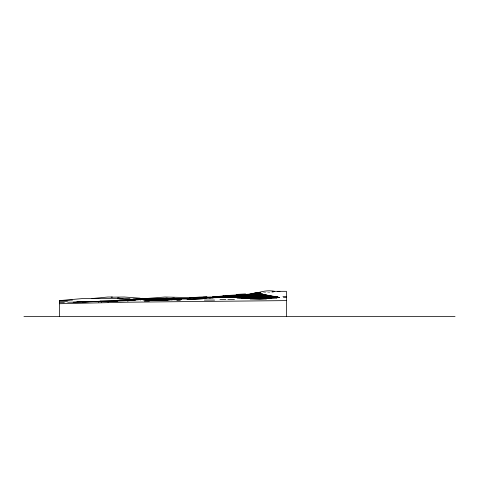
<?xml version="1.0" encoding="UTF-8"?>
<svg xmlns="http://www.w3.org/2000/svg" width="479" height="479" viewBox="0 0 479 479"><rect width="100%" height="100%" fill="white"/><g stroke="black" fill="none" stroke-linecap="round" stroke-linejoin="round"><path stroke-width="0.36" stroke-dasharray="2.4 1.8" d="M263.414 292.795L273.383 292.346"/><path stroke-width="0.72" d="M159.345 299.764L159.675 299.764L155.244 299.207M150.4 299.591L153.573 299.177M158.106 299.668L158.142 299.513A2.85 1.79 -90 0 0 157.148 299.513L157.166 299.662A2.694 1.694 -90 0 1 158.106 299.668L158.304 299.513A2.85 1.79 -90 0 0 157.298 299.507L157.334 299.662A2.7 1.694 90 0 1 158.28 299.662M169.752 299.118L171.704 299.064M171.716 298.926L170.823 298.764M195.067 298.555L173.757 298.555L176.218 298.698L175.482 298.788M150.095 299.453L152.226 299.207A10.31 0.485 -1.6 0 0 154.19 299.076L154.472 299.07M150.49 299.417L150.538 299.417A4.55 0.383 89.8 0 0 150.238 299.333L150.244 299.483A4.401 0.371 89.8 0 1 150.472 299.561L150.693 299.411A4.556 0.383 89.8 0 0 150.442 299.327L150.46 299.477A4.407 0.371 89.8 0 1 150.687 299.555L150.484 299.531M159.938 299.387L160.579 299.399L159.291 299.501M158.567 299.291L159.872 299.273L157.717 299.249M160.776 298.627L161.154 298.716M165.818 298.662L168.59 298.627M161.303 298.968L164.231 299.004M149.442 299.98L146.879 300.016L150.071 300.016M249.9 293.831L260.66 292.346L257.474 292.861C262.983 291.076 268.791 290.172 274.545 291.322M257.582 292.885L259.648 292.346L257.474 292.861M181.475 298.555L179.182 298.8M167.746 299.842L167.321 299.866M167.584 299.854L167.991 299.83L167.285 299.836M164.507 300.141L162.902 300.381M164.74 300.094L160.393 300.351M164.453 300.225L165.261 300.094M148.25 299.674L150.43 299.597M150.825 299.591L149.903 299.656M171.207 299.758L168.093 299.668L169.889 299.459M161.381 298.555L162.195 298.609M238.805 297.531L238.805 297.01L213.909 297.01L206.509 297.531M162.621 300.363L163.782 300.165M163.375 300.411L164.548 300.243M156.663 298.824L154.609 299.04M166.931 298.555L167.542 298.555M155.238 298.98L152.855 299.04L154.998 299.004M160.094 299.519L160.531 299.495M172.165 298.639L175.476 298.381L173.751 298.297L174.266 298.309M150.149 300.333L150.55 300.417M155.813 300.273L155.412 300.189M155.579 300.393L153.418 300.602M156.106 300.363L157.669 300.153L155.01 300.088M156.483 300.357L158.429 300.249M156.034 299.118L156.789 299.082L156.31 299.058M156.663 300.477L157.819 300.333M167.303 299.07L166.872 299.141L167.201 299.201M157.405 300.453L158.561 300.309M159.639 300.375L163.165 300.099M59.492 316.535L59.492 300.608L82.747 298.555L130.037 298.555M108.511 301.62L128.067 300.608L156.471 298.387L140.119 298.555M176.17 299.07L178.936 298.83M176.344 299.07L177.469 298.926M111.152 297.19L124.342 297.022L140.113 298.183M147.873 300.225L149.149 300.099M167.027 298.435L168.093 298.429M167.536 298.399L163.477 298.285M166.68 298.201L164.692 298.267M145.867 299.609L145.526 299.656L146.334 299.692M246.272 298.555L246.272 298.046L241.009 298.1L259.732 299.016L279.455 297.417L200.839 297.531M154.328 300.555L155.136 300.519M148.73 299.752L149.292 299.752L147.772 299.686M242.925 297.01L242.925 296.495L217.658 296.519L212.251 297.01L277.7 297.01M175.098 299.112L175.637 299.07M155.316 299.704L159.016 299.758M236.171 294.447L245.577 293.938M181.206 299.543L178.757 299.662M169.368 299.549L168.524 299.668M171.057 298.746L169.829 298.782M175.787 298.77L176.601 298.698L175.787 298.621M180.924 298.68L180.194 298.734M154.765 299.046L154.298 299.07A10.478 0.491 -1.6 0 1 152.346 299.213L154.46 299.13M160.908 298.555L162.585 298.453M154.454 299.992L154.046 300.022L154.753 300.07M72.491 300.094L59.492 300.608M149.55 299.07L156.13 298.555M151.502 299.07L157.477 298.656M143.496 299.716L147.191 299.411M164.135 299.638L164.83 299.585M147.754 299.213L142.365 299.656L147.724 300.267M152.639 299.62L157.447 299.656M158.399 299.591L158.974 299.465L158.142 299.291M178.721 298.842L179.403 298.794M91.932 298.555L107.847 297.022L112.415 297.022M89.208 301.68L82.807 302.195L112.182 300.608L129.45 300.608M155.37 298.986L155.861 298.944A10.466 0.539 0.7 0 0 156.819 298.83M147.706 299.225L149.717 299.07M147.143 299.423L156.184 298.764M158.315 299.8L157.555 299.842M277.778 291.495L279.964 291.322M163.237 298.824L164.345 298.764M150.55 300.303L149.424 300.387M166.009 299.225L166.441 299.171L165.548 299.07M158.016 300.105L154.849 300.333M168.327 299.285L167.895 299.339L168.351 299.387M223.382 297.531L207.281 297.866L205.347 297.543M157.435 299.201L158.465 299.165L157.884 299.165M198.569 298.046L205.467 297.531L193.133 298.046L206.383 297.531M126.725 299.585L140.305 298.68M174.105 298.309C176.583 298.465 168.512 298.71 171.943 298.71M96.387 301.351L92.824 301.632L96.866 301.632M143.203 299.734L145.131 299.734M165.944 300.094L170.045 299.728M180.02 299.614L181.523 299.465L178.954 299.261M165.806 299.585L168.979 299.417M167.087 299.519L167.854 299.519M204.79 298.555L187.044 299.585L203.144 298.746M169.123 299.543L171.859 299.68L171.841 298.297M204.617 298.651L206.09 298.555M146.209 299.585L148.059 299.513A5.778 0.359 -1 0 0 149.813 299.465L150.645 299.429A5.778 0.359 -1 0 0 152.418 299.315L155.891 299.124M155.711 298.74L156.322 298.704M228.13 295.986L228.13 295.471L268.707 295.471L259.75 293.543L228.585 295.429L217.688 296.495L274.635 296.495L279.455 297.417M175.003 298.998L178.002 298.89M159.447 298.555L157.387 298.645M158.806 298.465L159.435 298.423M149.37 299.686L150.592 299.704L150.005 299.722M155.723 300.303L153.382 300.387M170.781 298.722L171.362 298.728M155.855 299.722L156.166 299.794M149.268 300.094L148.676 300.159L149.185 300.201M150.244 300.303L151.113 300.273M166.848 299.07L164.135 298.896L167.351 299.07M165.351 299.219L167.602 299.219M169.41 299.758L178.613 299.465L176.996 299.339M73.167 302.195L83.711 301.68M154.699 300.117L155.184 300.105M142.353 298.639L156.471 298.387M149.065 300.094L156.855 299.956M154.849 299.962L154.477 300.058M154.717 299.98L155.16 299.962M157.423 299.65L156.591 299.692L157.082 299.758M157.95 299.609L159.226 299.399M157.621 299.848L158.094 299.836L157.399 299.776M157.938 299.926L159.729 299.866L156.681 299.926M159.782 299.986L158.908 299.98M159.256 298.441L160.992 298.363M159.166 298.555L159.806 298.531M150.879 300.273L156.399 300.225M156.052 298.555L158.914 298.453M168.985 299.369L169.368 299.351L166.872 299.387M154.801 300.123L153.286 300.165M148.706 299.71L150.202 299.698M59.492 303.734L127.941 302.195L286.442 300.608M153.807 300.387L154.304 300.369M156.627 300.375L166.482 300.094M160.884 298.375L161.944 298.327M159.705 298.549L161.273 298.483M191.768 297.531L207.036 297.01L189.642 297.531M166.339 299.345L159.555 299.285M165.56 299.902L166.931 299.842L157.729 299.794M166.464 299.86L165.255 299.902L165.878 299.92M176.464 299.632L178.224 299.507L177.128 299.369M159.693 300.231L160.896 300.183M149.49 299.836L146.311 299.896L147.61 299.824M168.44 299.393L169.602 299.357M154.172 300.584L160.184 300.369M161.884 298.345L163.489 298.291M161.213 298.495L165.566 298.399M156.507 299.776L156.166 299.77M165.674 299.782L170.219 299.716M166.973 299.872L167.458 299.866M149.059 299.794L149.556 299.776M165.459 299.824L166.854 299.842M179.026 299.668L177.122 299.704M153.711 299.171L155.376 299.112M171.165 298.704L171.716 298.722M174.368 298.585L173.703 298.615L174.272 298.662M175.128 298.794L175.673 298.812M166.949 298.555L171.859 298.986M173.572 298.986L176.116 298.812L173.518 298.986L173.47 298.297M148.849 299.752L148.262 299.734M158.735 300.255L159.878 300.219M147.173 300.094L153.633 299.932M150.131 300.052L142.946 299.74M168.632 299.381L167.512 299.345L169.368 299.249L167.925 299.249M152.526 300.213L155.082 300.171M154.669 300.387L151.663 300.435M152.172 300.453L157.046 300.351M165.8 299.896L167.075 299.878M226.208 297.531L234.081 297.375L240.362 298.046M159.489 299.345C158.747 299.962 159.741 300.141 159.705 299.471M153.519 300.596L155.687 300.507M200.21 297.273L186.02 297.531L164.92 297.022L145.658 298.555L142.191 298.321M203.198 297.214L210.664 297.076M150.304 299.591L156.435 299.62M165.033 299.579L166.177 299.561M159.004 300.243L157.992 300.261M166.417 299.543L160.465 299.07M157.334 299.662L156.914 299.65L157.298 299.746M166.578 299.549L169.434 299.525M177.308 299.71L174.266 299.728M152.394 300.177L153.322 300.159M150.358 300.471L152.633 300.435L150.885 300.441M174.805 299.674L175.625 299.662M153.723 300.578L149.699 300.483M149.987 300.213L152.454 300.171M148.023 299.74L146.275 299.752M145.359 299.752L145.382 299.752A11.7 0.449 -0.6 0 1 148.28 299.842L148.592 299.848M156.771 299.944L158.07 299.944M150.041 300.207L149.352 300.213M172.087 298.986L169.117 299.118L169.889 299.207M173.153 299.686L170.997 299.698M171.099 299.77L174.422 299.674M155.058 299.974L155.465 299.968M244.039 297.016L239.141 297.01L239.141 297.531M277.784 297.531L277.784 297.022L270.324 297.016M147.269 299.692L145.49 299.746A11.933 0.461 -0.6 0 1 148.454 299.836L148.891 299.86M168.201 299.818L169.003 299.806M272.054 291.322L286.442 291.322L286.442 316.535M282.951 296.495L286.442 296.495M270.234 296.501L273.713 296.495L273.713 297.01M283.418 297.531L286.442 297.531M205.467 298.046L213.137 298.046M236.991 298.046L276.904 298.046M172.65 298.166L174.057 298.166M173.47 298.471L173.518 298.986M167.315 298.573L172.488 298.555M241.667 298.555L271.012 298.555M152.813 298.68L155.376 298.68M167.512 298.633L170.069 298.633M175.08 298.698L176.218 298.698M160.722 298.776L166.554 298.782M175.027 298.758L176.027 298.758M160.914 298.842L163.668 298.776L163.237 298.674M163.8 298.848L166.363 298.848M167.512 298.89L170.267 298.89M170.626 298.83L171.817 298.896M174.979 298.89L175.835 298.824M163.992 298.914L166.554 298.896L166.159 298.728M169.758 298.986L176.949 298.986M152.406 299.07L133.276 299.07L133.276 299.585M152.813 299.064L155.376 299.064M171.865 299.07L156.124 298.788M175.08 299.016L191.295 299.07M250.248 299.07L266.402 299.07M163.543 299.136L171.674 299.136M159.555 299.249L159.232 299.261L166.494 299.279M167.895 299.249L169.368 299.249M159.483 299.423L166.441 299.459M168.47 299.441L171.638 299.68M146.137 299.585L125.833 299.585L114.002 300.608L114.002 301.117M159.705 299.537L166.111 299.585M167.895 299.573L169.368 299.573M219.969 299.585L225.819 299.585M227.884 299.585L234.453 299.585M146.879 299.656L149.442 299.656M156.651 299.71L155.316 299.716M168.482 299.68L177.338 299.68M158.232 299.812L159.794 299.818M135.695 300.094L119.481 300.094L119.481 300.608M146.879 300.04L155.525 300.094M204.365 300.094L214.562 300.094M149.592 300.207L149.053 300.213M157.729 300.435L166.758 300.435L166.758 299.794M151.412 300.608L153.1 300.608M176.847 300.608L180.355 300.608M117.738 301.117L100.069 301.117L100.069 301.632M144.371 301.117L149.376 301.117M59.492 301.68L67.419 301.68M76.963 301.68L109.637 301.632M67.725 302.195L84.555 302.195M59.492 302.71L64.348 302.71M23.95 316.535L455.05 316.535M160.058 299.818L157.968 299.794M155.412 299.962L158.777 299.956M160.052 300.381L163.099 300.393M159.758 300.405L163.513 300.417M150.364 299.65L151.603 299.65L150.987 299.662M167.925 299.812L168.398 299.806M150.244 300.435L151.119 300.423M176.769 299.195L177.565 299.201M176.643 299.213L178.122 299.237M165.447 299.243L159.657 298.926M161.477 298.609L160.339 298.639L161.459 298.746M163.513 298.854L162.579 298.812M174.811 298.555L175.673 298.579M158.633 299.812L159.321 299.848L159.375 299.279M155.897 299.962L156.471 299.974M147.52 300.046L147.053 300.034M161.716 298.573L163.129 298.627M156.1 299.836L156.992 299.842M158.621 299.938L159.776 300.016M160.208 298.956L158.309 298.902M165.614 299.932L166.62 299.938M160.507 298.938L162.938 299.07M173.859 298.645L174.548 298.662M167.327 299.237L168.117 299.231M145.712 299.734L144.359 299.746M165.315 299.86L166.243 299.866M163.129 298.848L161.716 298.782M164.584 299.016L163.495 299.034L164.584 299.177M149.795 300.423L150.304 300.411M178.062 299.213L180.499 299.321M274.635 297.01L274.635 296.495L269.024 295.531L267.384 295.471L267.384 295.986M157.669 299.764L158.16 299.782M164.602 298.812L166.123 298.896M155.795 299.147L157.292 299.219M156.364 299.147L157.992 299.237M166.291 299.944L167.183 299.968M164.489 298.992L165.351 299.052M150.292 300.537L151.101 300.561M166.608 298.183L166.931 298.219M160.758 299.058L164.998 299.471M169.722 298.74L170.105 298.764M162.579 298.627L165.56 298.573M164.153 298.782L164.698 298.782M166.83 298.195L168.015 298.291M167.991 298.411L170.189 298.555L167.8 298.261M180.822 299.399L181.134 299.471M165.8 298.405L167.985 298.555M161.267 298.752L161.818 298.77M148.909 300.195L148.496 300.171M150.939 300.567L151.663 300.608M147.544 300.273L150.035 300.441M122.941 298.555L117.559 298.046L122.181 298.555M163.644 299.112L163.111 299.016M164.04 298.734L163.608 298.633L166.009 298.633M167.895 298.555L168.41 298.651M147.215 300.129L148.089 300.255M170.069 298.806L166.872 298.95L167.201 299.046M277.281 297.01L277.281 297.531M276.161 297.704L276.161 298.046M271.934 296.058L271.934 296.495M271.473 296.495L271.473 295.986L222.711 295.986L222.711 296.495M270.497 298.046L270.497 298.555M270.15 295.986L270.15 296.495M269.797 298.249L269.797 298.555M269.024 295.531L269.024 295.986M266.492 295.01L266.492 295.471M266.096 295.471L266.096 294.962L237.225 294.962L237.225 295.471M264.103 294.495L264.103 294.962M263.965 294.962L263.965 294.447L246.296 294.447L246.296 294.962M262.223 293.938L262.223 294.447M262.193 294.447L262.193 293.938L256.552 293.938L256.552 294.447M261.498 294.962L261.498 295.471M259.816 294.447L259.816 294.962M258.277 294.447L258.277 294.962M257.906 294.447L257.906 294.962M256.756 293.938L256.756 294.447M254.271 294.962L254.271 295.471M250.487 295.471L250.487 295.986M246.703 295.986L246.703 296.495M242.709 297.531L242.709 298.046M228.196 295.471L228.196 295.986M223.573 295.986L223.573 296.495M218.945 296.495L218.945 297.01M217.286 296.537L217.286 297.01M213.909 297.01L213.909 297.531M211.383 297.094L211.383 297.531M210.7 297.531L210.7 298.046M209.359 297.531L209.359 298.046M206.706 297.531L206.706 298.046M174.811 298.986L174.835 298.297L171.524 298.297L171.524 298.986M174.751 298.297L174.751 298.986M174.691 298.297L174.691 298.986M174.578 298.297L174.578 298.986M174.482 298.297L174.482 298.986M174.314 298.297L174.314 298.986M174.194 298.297L174.194 298.986M173.991 298.297L173.991 298.986M173.847 298.297L173.847 298.986M173.003 298.986L173.003 299.68M172.997 298.297L172.943 299.68M172.548 298.297L172.548 298.986M172.302 298.297L172.302 298.986M172.153 298.297L172.153 298.986M171.955 298.297L171.955 298.986M171.626 298.297L171.698 298.986M166.381 299.279L166.381 299.794M165.974 299.794L165.974 300.435M165.626 299.537L165.602 299.279M161.74 299.345L161.74 299.794M161.698 299.279L161.698 299.794M159.794 299.285L159.776 299.722M159.597 299.411L159.615 299.812M159.268 299.279L159.268 299.794M140.569 299.585L140.569 300.094M140.173 298.555L140.173 299.07M134.306 300.094L134.306 300.608M128.067 300.608L128.067 301.117M127.462 300.608L127.462 301.117M126.378 299.585L126.378 300.094M115.505 301.117L115.505 301.632M114.577 301.237L114.577 301.632M113.517 301.249L113.517 301.632M112.014 301.333L112.014 301.632M108.074 302.195L108.074 301.68L98.464 301.68L98.464 302.195M101.536 301.68L101.536 302.195M100.835 301.117L100.835 301.632M148.718 299.866A11.741 0.413 -0.8 0 1 149.873 299.962M148.891 299.86A11.933 0.461 -0.6 0 1 150.286 300.04M157.244 299.626A2.73 1.718 -90 0 1 158.196 299.632M157.142 299.513A2.85 1.79 90 0 1 158.136 299.513M256.81 292.861L253.074 293.423L256.81 292.861M157.316 299.626L157.172 299.626A2.73 1.718 90 0 1 158.124 299.632L158.274 299.626A2.736 1.718 -90 0 0 157.316 299.626"/></g></svg>
